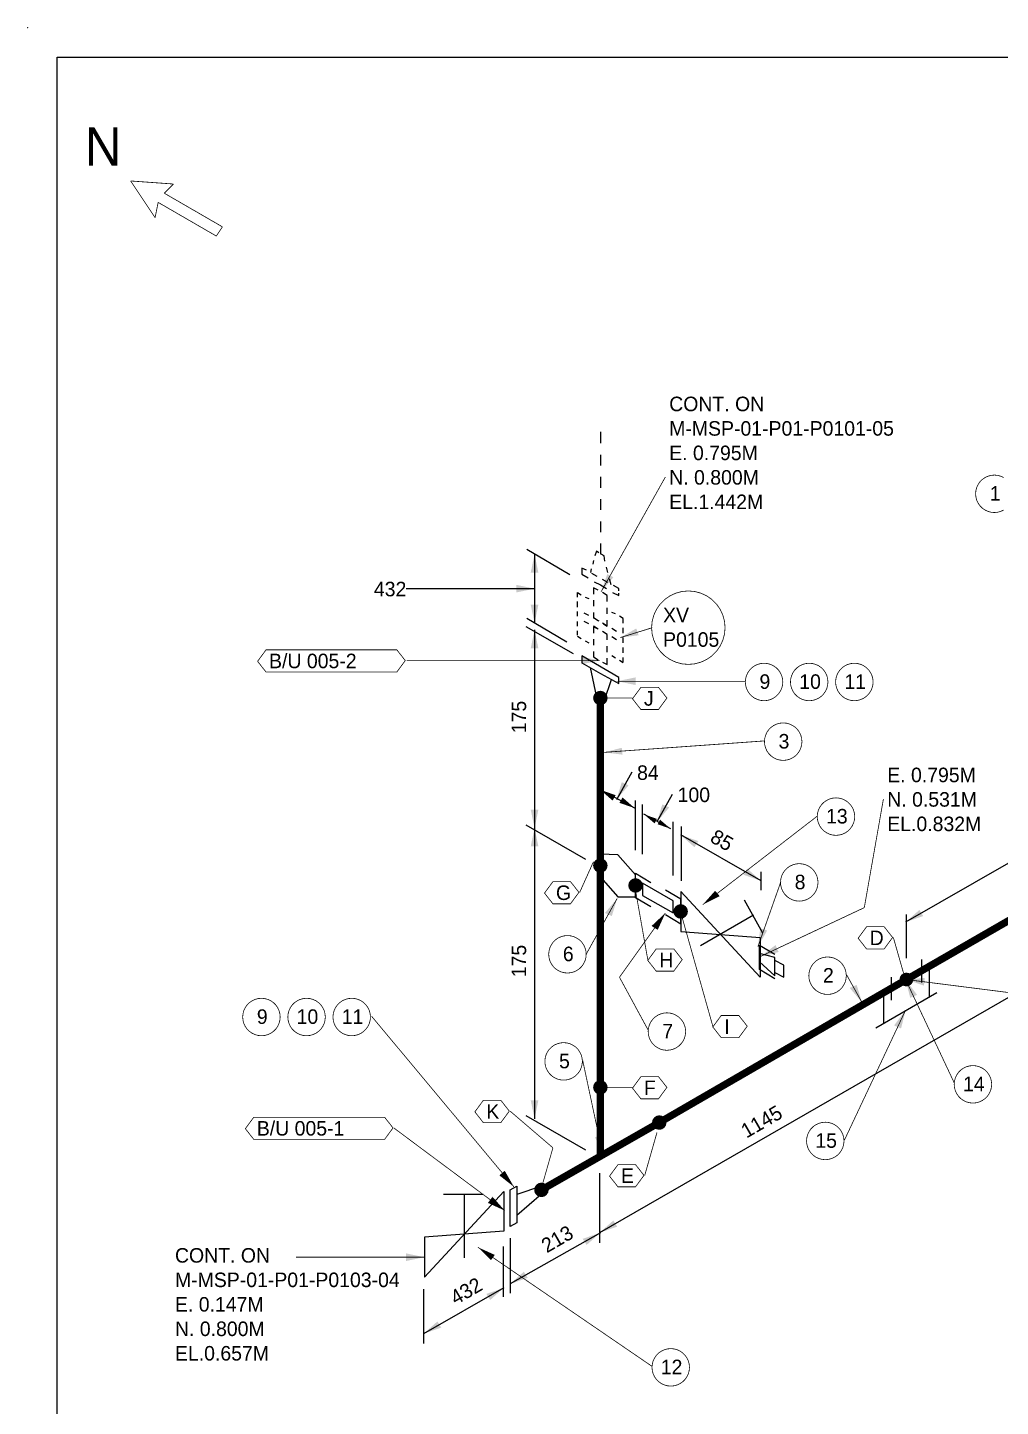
# Model space of a CAD drawing. Extents: x -4 to 431, y -3 to 272.
# Drawn here: x -3.9 to 123.3, y 91.8 to 272.1 of the extents above; entities that cross this region are included whole.
import ezdxf
from ezdxf.enums import TextEntityAlignment as Align

# ---------------------------------------------------------------- set-up
doc = ezdxf.new("R2010")
doc.units = 0
doc.header["$LTSCALE"] = 10
doc.layers.get('0').update_dxf_attribs({"lineweight": 0})
for name, color, linetype in [('DIMENSION', 40, 'Continuous'), ('INTERNAL', 3, 'Continuous'), ('PIPE', 7, 'Continuous'), ('TEXT2', 3, 'Continuous'), ('Title Block', 255, 'Continuous'), ('TITLE BLOCK-TEXT', 12, 'Continuous'), ('WELDS', 7, 'Continuous')]:
    doc.layers.add(name, color=color, linetype=linetype)
doc.styles.add('framdcn', font='', dxfattribs={"height": 2.5})
doc.styles.add('Scovan Standard', font='', dxfattribs={"height": 2.5})
doc.styles.get("Standard").update_dxf_attribs({"font": ''})
doc.styles.get('framdcn').set_extended_font_data('Franklin Gothic Medium Cond')
doc.styles.get('Scovan Standard').set_extended_font_data('Franklin Gothic Medium Cond')
doc.styles.get('Standard').set_extended_font_data('Franklin Gothic Medium Cond')

# ---------------------------------------------------------------- blocks, each defined once
blk = doc.blocks.new('block6')
at = {"layer": 'TEXT2'}
blk.add_hatch(color=256, dxfattribs=at).paths.add_polyline_path([(0, 0), (2.4, 0.2), (2.3, -0.8)])
at = {"layer": 'TEXT2', "linetype": 'ByBlock', "const_width": 0.1, "flags": 128}
blk.add_lwpolyline([(22, -2.8), (0, 0)], dxfattribs=at)
blk = doc.blocks.new('block8')
at = {"layer": 'TEXT2'}
blk.add_hatch(color=256, dxfattribs=at).paths.add_polyline_path([(0, 0), (1.5, -2), (0.6, -2.4)])
at = {"layer": 'TEXT2', "linetype": 'ByBlock', "const_width": 0.1, "flags": 128}
blk.add_lwpolyline([(6.4, -13.6), (0, 0)], dxfattribs=at)
blk = doc.blocks.new('block9')
at = {"layer": 'TEXT2'}
blk.add_hatch(color=256, dxfattribs=at).paths.add_polyline_path([(0, 0), (-0.6, -2.4), (-1.5, -2)])
at = {"layer": 'TEXT2', "linetype": 'ByBlock', "const_width": 0.1, "flags": 128}
blk.add_lwpolyline([(-8, -17), (0, 0)], dxfattribs=at)
blk = doc.blocks.new('block10')
at = {"layer": 'TEXT2'}
blk.add_hatch(color=256, dxfattribs=at).paths.add_polyline_path([(0, 0), (-1.6, 1.9), (-0.7, 2.3)])
at = {"layer": 'TEXT2', "linetype": 'ByBlock', "const_width": 0.1, "flags": 128}
blk.add_lwpolyline([(-2, 3.6), (0, 0)], dxfattribs=at)
blk = doc.blocks.new('block11')
at = {"layer": 'TEXT2'}
blk.add_hatch(color=256, dxfattribs=at).paths.add_polyline_path([(0, 0), (-1, 2.2), (0, 2.4)])
at = {"layer": 'TEXT2', "linetype": 'ByBlock', "const_width": 0.1, "flags": 128}
blk.add_lwpolyline([(-2.6, 12.2), (0, 0)], dxfattribs=at)
blk = doc.blocks.new('block12')
at = {"layer": 'TEXT2'}
blk.add_hatch(color=256, dxfattribs=at).paths.add_polyline_path([(0, 0), (-0.7, -2.3), (-1.6, -1.9)])
at = {"layer": 'TEXT2', "linetype": 'ByBlock', "const_width": 0.1, "flags": 128}
blk.add_lwpolyline([(-4, -7.2), (0, 0)], dxfattribs=at)
blk = doc.blocks.new('block13')
at = {"layer": 'TEXT2'}
blk.add_hatch(color=256, dxfattribs=at).paths.add_polyline_path([(0, 0), (-1, -2.2), (-1.8, -1.7)])
at = {"layer": 'TEXT2', "linetype": 'ByBlock', "const_width": 0.1, "flags": 128}
blk.add_lwpolyline([(-6, -8.4), (0, 0)], dxfattribs=at)
blk = doc.blocks.new('block14')
at = {"layer": 'TEXT2'}
blk.add_hatch(color=256, dxfattribs=at).paths.add_polyline_path([(0, 0), (1.6, 1.8), (2.2, 1.1)])
at = {"layer": 'TEXT2', "linetype": 'ByBlock', "const_width": 0.1, "flags": 128}
blk.add_lwpolyline([(15, 11.6), (0, 0)], dxfattribs=at)
blk = doc.blocks.new('block15')
at = {"layer": 'TEXT2'}
blk.add_hatch(color=256, dxfattribs=at).paths.add_polyline_path([(0, 0), (2, 1.5), (2.4, 0.6)])
at = {"layer": 'TEXT2', "linetype": 'ByBlock', "const_width": 0.1, "flags": 128}
blk.add_lwpolyline([(13.6, 6.4), (0, 0)], dxfattribs=at)
blk = doc.blocks.new('block16')
at = {"layer": 'TEXT2', "style": 'framdcn'}
for s, p in [('E. 0.795M', (0, 0)), ('N. 0.531M', (0, -3.2)), ('EL.0.832M', (0, -6.4))]:
    blk.add_text(s, height=1.9, dxfattribs=at).set_placement(p)
blk = doc.blocks.new('block17')
at = {"layer": 'TEXT2'}
blk.add_hatch(color=256, dxfattribs=at).paths.add_polyline_path([(0, 0), (0.3, 2.4), (1.2, 2.1)])
at = {"layer": 'TEXT2', "linetype": 'ByBlock', "const_width": 0.1, "flags": 128}
blk.add_lwpolyline([(3, 8.5), (0, 0)], dxfattribs=at)
blk = doc.blocks.new('block18')
at = {"layer": 'TEXT2'}
blk.add_hatch(color=256, dxfattribs=at).paths.add_polyline_path([(0, 0), (2.3, 0.6), (2.4, -0.3)])
at = {"layer": 'TEXT2', "linetype": 'ByBlock', "const_width": 0.1, "flags": 128}
blk.add_lwpolyline([(21, 1.5), (0, 0)], dxfattribs=at)
blk = doc.blocks.new('block19')
at = {"layer": 'TEXT2'}
blk.add_hatch(color=256, dxfattribs=at).paths.add_polyline_path([(0, 0), (2.4, 0.5), (2.4, -0.5)])
at = {"layer": 'TEXT2', "linetype": 'ByBlock', "const_width": 0.1, "flags": 128}
blk.add_lwpolyline([(16.8, 0), (0, 0)], dxfattribs=at)
blk = doc.blocks.new('block20')
at = {"layer": 'TEXT2'}
blk.add_hatch(color=256, dxfattribs=at).paths.add_polyline_path([(0, 0), (-2.4, -0.5), (-2.4, 0.5)])
at = {"layer": 'TEXT2', "linetype": 'ByBlock', "const_width": 0.1, "flags": 128}
blk.add_lwpolyline([(-25.2, 0), (0, 0)], dxfattribs=at)
blk = doc.blocks.new('block21')
at = {"layer": 'TEXT2'}
blk.add_hatch(color=256, dxfattribs=at).paths.add_polyline_path([(0, 0), (2.1, 1.2), (2.4, 0.3)])
at = {"layer": 'TEXT2', "linetype": 'ByBlock', "const_width": 0.1, "flags": 128}
blk.add_lwpolyline([(4.2, 1.3), (0, 0)], dxfattribs=at)
blk = doc.blocks.new('block22')
at = {"layer": 'TEXT2', "style": 'framdcn'}
for s, p in [('XV', (0, 0)), ('P0105', (0, -3.2))]:
    blk.add_text(s, height=1.9, dxfattribs=at).set_placement(p)
blk = doc.blocks.new('block23')
at = {"layer": 'TEXT2'}
blk.add_hatch(color=256, dxfattribs=at).paths.add_polyline_path([(0, 0), (0.8, 2.3), (1.6, 1.9)])
at = {"layer": 'TEXT2', "linetype": 'ByBlock', "const_width": 0.1, "flags": 128}
blk.add_lwpolyline([(8.4, 15), (0, 0)], dxfattribs=at)
blk = doc.blocks.new('block24')
at = {"layer": 'TEXT2', "style": 'framdcn'}
for s, p in [('E. 0.795M', (0, 0)), ('N. 0.800M', (0, -3.2)), ('EL.1.442M', (0, -6.4))]:
    blk.add_text(s, height=1.9, dxfattribs=at).set_placement(p)
blk = doc.blocks.new('block25')
at = {"layer": 'TEXT2'}
blk.add_hatch(color=256, dxfattribs=at).paths.add_polyline_path([(0, 0), (2.2, -1), (1.7, -1.7)])
at = {"layer": 'TEXT2', "linetype": 'ByBlock', "const_width": 0.1, "flags": 128}
blk.add_lwpolyline([(22.8, -15.6), (0, 0)], dxfattribs=at)
blk = doc.blocks.new('block26')
at = {"layer": 'TEXT2'}
blk.add_hatch(color=256, dxfattribs=at).paths.add_polyline_path([(0, 0), (-2.4, -0.5), (-2.4, 0.5)])
at = {"layer": 'TEXT2', "linetype": 'ByBlock', "const_width": 0.1, "flags": 128}
blk.add_lwpolyline([(-16.8, 0), (0, 0)], dxfattribs=at)
blk = doc.blocks.new('block27')
at = {"layer": 'TEXT2', "style": 'framdcn'}
for s, p in [('E. 0.147M', (0, 0)), ('N. 0.800M', (0, -3.2)), ('EL.0.657M', (0, -6.4))]:
    blk.add_text(s, height=1.9, dxfattribs=at).set_placement(p)
blk = doc.blocks.new('block42')
at = {"layer": 'PIPE', "linetype": 'ByBlock', "const_width": 0.95, "flags": 128}
for points in [[(-23.6, -13.6), (0, 0)], [(-55.9, -32.3), (-23.6, -13.6)]]:
    blk.add_lwpolyline(points, dxfattribs=at)
at = {"flags": 1}
for tag in ['Tag', 'UCI', 'Pipe Ref', 'Description', 'Key']:
    blk.add_attdef(tag, (0, 0), '', height=1, dxfattribs=at)
blk = doc.blocks.new('block43')
at = {"layer": 'PIPE', "linetype": 'ByBlock', "flags": 128}
for points in [[(0, -3), (0, 0)], [(-4, -2.3), (-4, -5.3)]]:
    blk.add_lwpolyline(points, dxfattribs=at)
at = {"flags": 1}
for tag in ['Tag', 'UCI', 'Pipe Ref', 'Description', 'Key']:
    blk.add_attdef(tag, (0, 0), '', height=1, dxfattribs=at)
blk = doc.blocks.new('block44')
at = {"layer": 'PIPE', "linetype": 'ByBlock', "flags": 128}
for points in [[(-1, 3.5), (-1, -0.5)], [(-8, -4.6), (0, 0)], [(-7, 0), (-7, -4)]]:
    blk.add_lwpolyline(points, dxfattribs=at)
at = {"flags": 1}
for tag in ['Tag', 'UCI', 'Pipe Ref', 'Description', 'Key']:
    blk.add_attdef(tag, (0, 0), '', height=1, dxfattribs=at)
blk = doc.blocks.new('block45')
at = {"layer": 'PIPE', "linetype": 'ByBlock', "const_width": 0.95, "flags": 128}
for points in [[(-7.7, 4.6), (-7.7, -4.4)], [(-7.7, -4.4), (0, 0)], [(-15.4, -8.8), (-7.7, -4.4)]]:
    blk.add_lwpolyline(points, dxfattribs=at)
at = {"flags": 1}
for tag in ['Tag', 'UCI', 'Pipe Ref', 'Description', 'Key']:
    blk.add_attdef(tag, (0, 0), '', height=1, dxfattribs=at)
blk = doc.blocks.new('block46')
at = {"layer": 'PIPE', "linetype": 'ByBlock', "const_width": 0.95, "flags": 128}
blk.add_lwpolyline([(0, 29), (0, 0)], dxfattribs=at)
at = {"flags": 1}
for tag in ['Tag', 'UCI', 'Pipe Ref', 'Description', 'Key']:
    blk.add_attdef(tag, (0, 0), '', height=1, dxfattribs=at)
blk = doc.blocks.new('block47')
at = {"layer": 'PIPE', "linetype": 'ByBlock', "flags": 128}
for points in [[(0, 1.5), (0, 0)], [(2.3, 1.4), (0, 1.5)], [(0, 0), (0, -1.5)], [(4.6, -1.2), (2.3, 1.4)], [(0, -1.5), (2.3, -4.1)], [(4.6, -1), (6.6, -2.2)], [(4.6, -4.2), (4.6, -1)], [(4.6, -4.1), (4.6, -1.2)], [(2.3, -4.1), (4.6, -4.1)], [(6.6, -5.4), (4.6, -4.2)]]:
    blk.add_lwpolyline(points, dxfattribs=at)
at = {"flags": 1}
for tag in ['Tag', 'UCI', 'Pipe Ref', 'Description', 'Key']:
    blk.add_attdef(tag, (0, 0), '', height=1, dxfattribs=at)
blk = doc.blocks.new('block48')
at = {"layer": 'PIPE', "linetype": 'ByBlock', "flags": 128}
for points in [[(0, 0.8), (0, 0)], [(4, -1.5), (0, 0.8)], [(0, 0), (0, -0.8)], [(0, -0.8), (4, -3.1)], [(4, -3.1), (4, -1.5)]]:
    blk.add_lwpolyline(points, dxfattribs=at)
at = {"flags": 1}
for tag in ['Tag', 'UCI', 'Pipe Ref', 'Description', 'Key']:
    blk.add_attdef(tag, (0, 0), '', height=1, dxfattribs=at)
blk = doc.blocks.new('block49')
at = {"layer": 'PIPE', "linetype": 'ByBlock', "flags": 128}
for points in [[(2, -1.2), (0, 0)], [(2, -0.2), (2, -2.8)], [(12.4, -11.4), (2, -0.2)], [(2, -4.4), (2, -1.2)], [(10.3, -1.3), (12.7, -5.6)], [(0, -3.2), (2, -4.4)], [(2, -2.8), (2, -5.4)], [(11.5, -3.3), (4.6, -7.3)], [(2, -5.4), (12.4, -6.2)], [(12.3, -7.2), (14.3, -8.4)], [(12.3, -10.4), (12.3, -7.2)], [(12.4, -6.2), (12.4, -11.4)], [(14.3, -11.6), (12.3, -10.4)]]:
    blk.add_lwpolyline(points, dxfattribs=at)
at = {"flags": 1}
for tag in ['Tag', 'UCI', 'Pipe Ref', 'Description', 'Key']:
    blk.add_attdef(tag, (0, 0), '', height=1, dxfattribs=at)
blk = doc.blocks.new('block50')
at = {"layer": 'PIPE', "linetype": 'ByBlock', "flags": 128}
for points in [[(0, 0.5), (0, 0)], [(2, 0), (0, 0.5)], [(0, 0), (0, -0.6)], [(2, -2.4), (2, 0)], [(0, -0.6), (2, -2.4)], [(3.2, -1), (2, -0.4)], [(3.2, -2.6), (3.2, -1)], [(2, -2), (3.2, -2.6)]]:
    blk.add_lwpolyline(points, dxfattribs=at)
at = {"flags": 1}
for tag in ['Tag', 'UCI', 'Pipe Ref', 'Description', 'Key']:
    blk.add_attdef(tag, (0, 0), '', height=1, dxfattribs=at)
blk = doc.blocks.new('block51')
at = {"layer": 'PIPE', "linetype": 'ByBlock', "const_width": 0.95, "flags": 128}
blk.add_lwpolyline([(0, 21.9), (0, 0)], dxfattribs=at)
at = {"flags": 1}
for tag in ['Tag', 'UCI', 'Pipe Ref', 'Description', 'Key']:
    blk.add_attdef(tag, (0, 0), '', height=1, dxfattribs=at)
blk = doc.blocks.new('block52')
at = {"layer": 'PIPE', "linetype": 'ByBlock', "flags": 128}
for points in [[(-2.4, 2.3), (-2.4, 1.4)], [(2.4, -0.5), (-2.4, 2.3)], [(-2.4, 1.4), (0, 0)], [(-0.5, -2.9), (-1.3, 0.8)], [(0, 0), (2.4, -1.3)], [(1.4, -0.8), (0.5, -3.5)], [(2.4, -1.3), (2.4, -0.5)], [(0.5, -3.5), (-0.5, -2.9)]]:
    blk.add_lwpolyline(points, dxfattribs=at)
at = {"flags": 1}
for tag in ['Tag', 'UCI', 'Pipe Ref', 'Description', 'Key']:
    blk.add_attdef(tag, (0, 0), '', height=1, dxfattribs=at)
blk = doc.blocks.new('block53')
at = {"layer": 'PIPE', "flags": 128}
for points in [[(-3.9, 9.4), (-3.4, 9.1)], [(-3.9, 8.8), (-3.9, 9.4)], [(-1.8, 10), (-1.8, 9.2)], [(-1.2, 9.7), (-1.8, 10)], [(0, 9), (-0.6, 9.4)], [(-3.9, 7.5), (-3.9, 8.2)], [(-2.9, 8.8), (-2.4, 8.6)], [(-1.8, 8.4), (-1.8, 7.6)], [(0, 8.2), (0, 9)], [(0, 6.6), (0, 7.4)], [(-3.9, 6.3), (-3.9, 6.9)], [(-3.9, 5), (-3.9, 5.6)], [(-2.4, 6.4), (-3, 6.7)], [(-2.4, 5.3), (-3, 5.6)], [(-1.8, 6.8), (-1.8, 6.1)], [(-1.2, 5.7), (-1.8, 6.1)], [(-1.8, 6.1), (-1.1, 5.7)], [(0, 5), (0, 5.8)], [(1.1, 6.6), (0.6, 6.8)], [(2.1, 6), (1.6, 6.3)], [(2.1, 5.4), (2.1, 6)], [(-3.9, 3.8), (-3.9, 4.4)], [(-3.9, 3.7), (-3.4, 3.4)], [(-1.2, 4.6), (-1.8, 5)], [(-1.8, 4.9), (-1.8, 4.1)], [(-1.2, 4.6), (-1.8, 4.9)], [(0, 5), (-0.6, 5.4)], [(0, 3.9), (-0.6, 4.3)], [(0, 3.9), (-0.6, 4.3)], [(-0.5, 5.3), (0, 5)], [(0, 3.2), (0, 3.9)], [(1.2, 4.3), (0.6, 4.7)], [(2.1, 4.1), (2.1, 4.8)], [(-2.9, 3.1), (-2.4, 2.8)], [(-1.8, 3.3), (-1.8, 2.5)], [(0, 1.6), (0, 2.4)], [(1.2, 3.2), (0.6, 3.6)], [(2.1, 2.8), (2.1, 3.5)], [(2.1, 1.5), (2.1, 2.2)], [(-1.8, 1.7), (-1.8, 1)], [(-1.8, 1), (-1.2, 0.6)], [(-0.6, 0.3), (0, 0)], [(0, 0), (0, 0.8)], [(1.1, 0.8), (0.6, 1.1)], [(2.1, 0.2), (1.6, 0.5)], [(2.1, 0.3), (2.1, 0.9)]]:
    blk.add_lwpolyline(points, dxfattribs=at)
at = {"flags": 1}
for tag in ['Tag', 'UCI', 'Pipe Ref', 'Description', 'Key']:
    blk.add_attdef(tag, (0, 0), '', height=1, dxfattribs=at)
blk = doc.blocks.new('block54')
at = {"layer": 'PIPE', "linetype": 'ByBlock', "flags": 128}
for points in [[(-0.9, 1.9), (0, 2.4)], [(-0.9, -2.9), (-0.9, 1.9)], [(0, 2.4), (0, 0)], [(3.2, 2.4), (0, 1.3)], [(3.2, 1.4), (3.2, 2.4)], [(0, -1.4), (3.2, 1.4)], [(0, 0), (0, -2.4)], [(0, -2.4), (-0.9, -2.9)]]:
    blk.add_lwpolyline(points, dxfattribs=at)
at = {"flags": 1}
for tag in ['Tag', 'UCI', 'Pipe Ref', 'Description', 'Key']:
    blk.add_attdef(tag, (0, 0), '', height=1, dxfattribs=at)
blk = doc.blocks.new('block55')
at = {"layer": 'PIPE', "linetype": 'ByBlock', "flags": 128}
for points in [[(-10.4, -8.6), (0, 2.6)], [(-2.7, 2.2), (-7.9, 2.2)], [(-5.2, 2.2), (-5.2, -6.1)], [(0, 2.6), (0, 0)], [(0, 0), (0, -2.6)], [(0, -2.6), (-10.4, -3.4)], [(-10.4, -3.4), (-10.4, -8.6)]]:
    blk.add_lwpolyline(points, dxfattribs=at)
at = {"flags": 1}
for tag in ['Tag', 'UCI', 'Pipe Ref', 'Description', 'Key']:
    blk.add_attdef(tag, (0, 0), '', height=1, dxfattribs=at)
blk = doc.blocks.new('block66')
at = {"layer": 'WELDS'}
h = blk.add_hatch(color=256, dxfattribs=at)
edge = h.paths.add_edge_path(flags=0)
edge.add_arc((0, 0), 0.9, 0, 360)
at = {"flags": 1}
for tag in ['Tag', 'UCI', 'Pipe Ref', 'Description', 'Key']:
    blk.add_attdef(tag, (0, 0), '', height=1, dxfattribs=at)
blk = doc.blocks.new('block67')
at = {"layer": 'WELDS'}
h = blk.add_hatch(color=256, dxfattribs=at)
edge = h.paths.add_edge_path(flags=0)
edge.add_arc((0, 0), 0.95, 0, 360)
at = {"flags": 1}
for tag in ['Tag', 'UCI', 'Pipe Ref', 'Description', 'Key']:
    blk.add_attdef(tag, (0, 0), '', height=1, dxfattribs=at)
blk = doc.blocks.new('block68')
at = {"layer": 'WELDS'}
h = blk.add_hatch(color=256, dxfattribs=at)
edge = h.paths.add_edge_path(flags=0)
edge.add_arc((0, 0), 0.95, 0, 360)
at = {"flags": 1}
for tag in ['Tag', 'UCI', 'Pipe Ref', 'Description', 'Key']:
    blk.add_attdef(tag, (0, 0), '', height=1, dxfattribs=at)
blk = doc.blocks.new('block69')
at = {"layer": 'WELDS'}
h = blk.add_hatch(color=256, dxfattribs=at)
edge = h.paths.add_edge_path(flags=0)
edge.add_arc((0, 0), 0.95, 0, 360)
at = {"flags": 1}
for tag in ['Tag', 'UCI', 'Pipe Ref', 'Description', 'Key']:
    blk.add_attdef(tag, (0, 0), '', height=1, dxfattribs=at)
blk = doc.blocks.new('block70')
at = {"layer": 'WELDS'}
h = blk.add_hatch(color=256, dxfattribs=at)
edge = h.paths.add_edge_path(flags=0)
edge.add_arc((0, 0), 0.95, 0, 360)
at = {"flags": 1}
for tag in ['Tag', 'UCI', 'Pipe Ref', 'Description', 'Key']:
    blk.add_attdef(tag, (0, 0), '', height=1, dxfattribs=at)
blk = doc.blocks.new('block71')
at = {"layer": 'WELDS'}
h = blk.add_hatch(color=256, dxfattribs=at)
edge = h.paths.add_edge_path(flags=0)
edge.add_arc((0, 0), 0.95, 0, 360)
at = {"flags": 1}
for tag in ['Tag', 'UCI', 'Pipe Ref', 'Description', 'Key']:
    blk.add_attdef(tag, (0, 0), '', height=1, dxfattribs=at)
blk = doc.blocks.new('block72')
at = {"layer": 'WELDS'}
h = blk.add_hatch(color=256, dxfattribs=at)
edge = h.paths.add_edge_path(flags=0)
edge.add_arc((0, 0), 0.95, 0, 360)
at = {"flags": 1}
for tag in ['Tag', 'UCI', 'Pipe Ref', 'Description', 'Key']:
    blk.add_attdef(tag, (0, 0), '', height=1, dxfattribs=at)
blk = doc.blocks.new('block73')
at = {"layer": 'WELDS'}
h = blk.add_hatch(color=256, dxfattribs=at)
edge = h.paths.add_edge_path(flags=0)
edge.add_arc((0, 0), 0.95, 0, 360)
at = {"flags": 1}
for tag in ['Tag', 'UCI', 'Pipe Ref', 'Description', 'Key']:
    blk.add_attdef(tag, (0, 0), '', height=1, dxfattribs=at)
blk = doc.blocks.new('PADX-TBD')
blk.add_point((-7.73, 544.1))
at = {"layer": 'Title Block', "color": 255}
for p, q in [((0, 536.37), (843.77, 536.37)), ((0, 0), (0, 536.37))]:
    blk.add_line(p, q, dxfattribs=at)
at = {"layer": 'TITLE BLOCK-TEXT', "color": 12, "style": 'Scovan Standard', "flags": 8}
for tag, p in [('REF_5', (25, 38.42)), ('REV_5', (352.84, 38.42)), ('PROJECT5', (504.32, 38.42)), ('DATE5', (525.83, 38.42)), ('BY5', (542.96, 38.42)), ('CHK5', (555.71, 38.42)), ('PE5', (568.45, 38.42)), ('PROJECT4', (504.32, 31.19)), ('CHK4', (555.71, 31.19)), ('REF_4', (25, 31.19)), ('REV_4', (352.84, 31.19)), ('DATE4', (525.83, 31.19)), ('BY4', (542.96, 31.19)), ('PE4', (568.45, 31.19)), ('REF_3', (25, 23.97)), ('REV_3', (352.84, 23.97)), ('PROJECT3', (504.32, 23.97)), ('DATE3', (525.83, 23.97)), ('BY3', (542.96, 23.97)), ('CHK3', (555.71, 23.97)), ('PE3', (568.45, 23.97)), ('REF_2', (25, 16.74)), ('REV_2', (352.84, 16.74)), ('PROJECT2', (504.32, 16.74)), ('DATE2', (525.83, 16.74)), ('BY2', (542.96, 16.74)), ('CHK2', (555.71, 16.74)), ('PE2', (568.45, 16.74)), ('REF_1', (25, 9.51)), ('REV_1', (352.84, 9.51)), ('PROJECT1', (504.32, 9.51)), ('DATE1', (525.83, 9.51)), ('BY1', (542.96, 9.51)), ('CHK1', (555.71, 9.51)), ('PE1', (568.45, 9.51))]:
    blk.add_attdef(tag, text='', height=2.5, dxfattribs=at).set_placement(p, align=Align.MIDDLE_CENTER)
for tag, height, p in [('REF_5_DESC', 2.5, (52.27, 38.42)), ('REV_5_DESC', 2.5, (363.04, 38.42)), ('REF_4_DESC', 2.5, (52.27, 31.19)), ('REV_4_DESC', 2.5, (363.04, 31.19)), ('REF_3_DESC', 2.5, (52.27, 23.97)), ('REV_3_DESC', 2.5, (363.04, 23.97)), ('REF_2_DESC', 2.5, (52.27, 16.74)), ('REV_2_DESC', 2.5, (363.04, 16.74)), ('REF_1_DESC', 2.5, (52.27, 9.51)), ('REV_1_DESC', 2.5, (363.04, 9.51)), ('PATH', 2, (13, -2.9)), ('USER_PLOTTED', 2, (309, -2.9)), ('PLOT_DATE', 2, (348, -2.9))]:
    blk.add_attdef(tag, text='', height=height, dxfattribs=at).set_placement(p, align=Align.MIDDLE_LEFT)
at = {"layer": 'TITLE BLOCK-TEXT', "color": 12, "style": 'Scovan Standard'}
for tag, p in [('TITLE1', (747.45, 37.28)), ('LSD', (747.45, 31.28)), ('TITLE2', (747.45, 25.28)), ('TITLE3', (747.45, 19.28)), ('CLIENTDRAWINGNO', (686.57, 5.99)), ('RN', (838.5, 5.99))]:
    blk.add_attdef(tag, text='', height=4, dxfattribs=at).set_placement(p, align=Align.MIDDLE_CENTER)
at = {"layer": 'TITLE BLOCK-TEXT', "color": 210, "style": 'Scovan Standard', "flags": 8}
blk.add_attdef('DWGNO', text='', height=4, dxfattribs=at).set_placement((777.51, 5.99), align=Align.MIDDLE_CENTER)

msp = doc.modelspace()

# ---------------------------------------------------------------- hatches: boundary and pattern name
at = {"layer": 'DIMENSION'}
for points in [[(62.4, 203.2), (62.9, 200.8), (61.9, 200.8)], [(62.4, 198.7), (60, 198.2), (60, 199.2)], [(62.4, 194.2), (61.9, 196.6), (62.9, 196.6)], [(62.4, 193.3), (62.9, 190.9), (61.9, 190.9)], [(73.1, 171.1), (73.8, 173.4), (74.7, 173)], [(71, 172.4), (73, 171.7), (72.6, 171)], [(75.5, 170), (73.5, 170.7), (73.9, 171.4)], [(62.4, 167.4), (61.9, 169.8), (62.9, 169.8)], [(78.4, 168.2), (79.1, 170.5), (80, 170.1)], [(76.7, 169.2), (78.4, 168.6), (78.1, 168)], [(80.2, 167.3), (78.5, 167.9), (78.8, 168.5)], [(62.4, 167.4), (62.9, 165), (61.9, 165)], [(81.5, 166.5), (83.8, 165.7), (83.3, 164.9)], [(92, 160.5), (89.7, 161.3), (90.2, 162.1)], [(110.9, 155.1), (112.7, 156.7), (113.2, 155.9)], [(62.4, 129.4), (61.9, 131.8), (62.9, 131.8)], [(70.9, 114.5), (72.7, 116.1), (73.2, 115.3)], [(71, 114.5), (69.2, 112.9), (68.7, 113.7)], [(59.2, 107.8), (61, 109.4), (61.5, 108.6)], [(58.4, 107.3), (56.6, 105.7), (56.1, 106.5)], [(47.9, 101.3), (49.7, 102.9), (50.2, 102.1)]]:
    msp.add_hatch(color=256, dxfattribs=at).paths.add_polyline_path(points)
at = {"layer": 'INTERNAL'}
msp.add_hatch(color=256, dxfattribs=at).paths.add_polyline_path([(58.5, 117.4), (56.3, 118.4), (56.9, 119.2)])
at = {"layer": 'TEXT2'}
msp.add_hatch(color=256, dxfattribs=at).paths.add_polyline_path([(59.7, 120.5), (57.8, 122), (58.5, 122.6)])

# ---------------------------------------------------------------- linework, layer by layer
at = {"layer": 'DIMENSION', "linetype": 'ByBlock', "flags": 128}
for points in [[(67, 200.5), (61.4, 203.8)], [(62.4, 203.2), (62.4, 194.2)], [(45.6, 198.7), (62.4, 198.7)], [(66.6, 191.7), (61.4, 194.8)], [(67.5, 190.2), (61.3, 193.7)], [(62.4, 193.3), (62.4, 167.4)], [(71, 171.3), (71, 173.7)], [(75.1, 174.7), (73.1, 171.1)], [(142.3, 173.1), (110.9, 155.1)], [(75.5, 170), (71, 172.4)], [(80.4, 171.8), (78.4, 168.2)], [(75.6, 164.5), (75.6, 171)], [(76.5, 164), (76.5, 170.5)], [(69.1, 163.3), (61.3, 167.8)], [(80.2, 167.3), (76.7, 169.2)], [(80.5, 161.2), (80.5, 168.2)], [(62.4, 167.4), (62.4, 129.4)], [(92, 160.5), (81.5, 166.5)], [(81.6, 160.5), (81.6, 167.6)], [(92, 159.3), (92, 161.7)], [(142.3, 155.6), (70.9, 114.5)], [(111, 150.4), (111, 156.1)], [(69.1, 125.3), (61.3, 129.8)], [(70.9, 122.3), (70.9, 113.2)], [(71, 114.5), (59.2, 107.8)], [(59.2, 113.8), (59.2, 106.6)], [(58.3, 112.7), (58.3, 106.1)], [(58.4, 107.3), (47.9, 101.3)], [(47.9, 107.1), (47.9, 100)]]:
    msp.add_lwpolyline(points, dxfattribs=at)
at = {"layer": 'INTERNAL', "linetype": 'ByBlock', "const_width": 0.1, "flags": 128}
for points in [[(27.3, 187.8), (26.2, 189.2), (27.3, 190.7), (44.4, 190.7), (45.5, 189.3), (44.4, 187.8)], [(25.7, 126.7), (24.6, 128.1), (25.7, 129.6), (42.8, 129.6), (43.9, 128.2), (42.8, 126.7)]]:
    msp.add_lwpolyline(points, close=True, dxfattribs=at)
msp.add_lwpolyline([(58.5, 117.4), (44, 128.2)], dxfattribs=at)
at = {"layer": 'PIPE', "linetype": 'ByBlock', "flags": 128}
for points in [[(71, 219.2), (71, 217.7)], [(71, 216.2), (71, 214.8)], [(71, 213.3), (71, 211.9)], [(71, 210.4), (71, 209)], [(71, 207.5), (71, 206.1)], [(71, 204.6), (71, 203.2)], [(70.1, 202.4), (70, 201.9)], [(70.5, 203.6), (70.3, 203)], [(70.8, 203.4), (70.5, 203.6)], [(71.5, 203), (71.1, 203.2)], [(71.6, 202.3), (71.5, 203)], [(68.6, 201.4), (68.6, 200.6)], [(69.2, 201.1), (68.6, 201.4)], [(68.6, 200.6), (69.4, 200.1)], [(69.8, 201.3), (69.7, 200.8)], [(70.6, 200.3), (69.9, 200.7)], [(72, 200.8), (71.8, 201.5)], [(70.2, 199.6), (71, 199.2)], [(71, 199.2), (71.8, 198.7)], [(72, 199.5), (71.3, 199.9)], [(72.4, 199.2), (72.2, 200)], [(73.4, 198.7), (72.7, 199.1)], [(73.4, 198.4), (73.4, 198.7)], [(72.6, 198.2), (73.4, 197.8)], [(73.4, 197.8), (73.4, 198.1)]]:
    msp.add_lwpolyline(points, dxfattribs=at)
at = {"layer": 'TEXT2', "linetype": 'ByBlock', "const_width": 0.1, "flags": 128}
for points in [[(12.8, 247.2), (9.6, 252)], [(9.6, 252), (15.2, 251.6)], [(15.2, 251.6), (14, 250.4)], [(13.2, 249.2), (12.8, 247.2)], [(20.8, 244.8), (13.2, 249.2)], [(14, 250.4), (21.6, 246)], [(21.6, 246), (20.8, 244.8)], [(123.72, 208.98), (123.34, 208.8), (122.93, 208.69), (122.5, 208.65), (122.07, 208.69), (121.66, 208.8), (121.28, 208.98), (120.93, 209.22), (120.62, 209.53), (120.38, 209.88), (120.2, 210.26), (120.09, 210.67), (120.05, 211.1), (120.09, 211.53), (120.2, 211.94), (120.38, 212.32), (120.62, 212.67), (120.93, 212.98), (121.28, 213.22), (121.66, 213.4), (122.07, 213.51), (122.5, 213.55), (122.93, 213.51), (123.34, 213.4), (123.72, 213.22)], [(75.2, 184.4), (71, 184.4)], [(108, 171.2), (105.5, 157)], [(68.3, 159), (70.1, 163)], [(77.2, 150.2), (75.5, 159.8)], [(85.7, 141.5), (81.5, 156.4)], [(109.3, 153.1), (110.9, 147.5)], [(77.3, 140.9), (73.5, 147.9)], [(41.1, 142.8), (59.7, 120.5)], [(75.2, 133.5), (71, 133.5)], [(59.2, 130.4), (64.8, 125.6)], [(76.8, 122), (78.4, 127.6)], [(64.8, 125.6), (63.2, 120)]]:
    msp.add_lwpolyline(points, dxfattribs=at)
for points in [[(87.23, 192.77), (87.01, 191.96), (86.66, 191.2), (86.18, 190.51), (85.59, 189.92), (84.9, 189.44), (84.14, 189.09), (83.33, 188.87), (82.5, 188.8), (81.67, 188.87), (80.86, 189.09), (80.1, 189.44), (79.41, 189.92), (78.82, 190.51), (78.34, 191.2), (77.99, 191.96), (77.77, 192.77), (77.7, 193.6), (77.77, 194.43), (77.99, 195.24), (78.34, 196), (78.82, 196.69), (79.41, 197.28), (80.1, 197.76), (80.86, 198.11), (81.67, 198.33), (82.5, 198.4), (83.33, 198.33), (84.14, 198.11), (84.9, 197.76), (85.59, 197.28), (86.18, 196.69), (86.66, 196), (87.01, 195.24), (87.23, 194.43), (87.3, 193.6)], [(94.81, 186.07), (94.7, 185.66), (94.52, 185.28), (94.28, 184.93), (93.97, 184.62), (93.62, 184.38), (93.24, 184.2), (92.83, 184.09), (92.4, 184.05), (91.97, 184.09), (91.56, 184.2), (91.17, 184.38), (90.83, 184.62), (90.52, 184.93), (90.28, 185.28), (90.1, 185.66), (89.99, 186.07), (89.95, 186.5), (89.99, 186.93), (90.1, 187.34), (90.28, 187.72), (90.52, 188.07), (90.83, 188.38), (91.17, 188.62), (91.56, 188.8), (91.97, 188.91), (92.4, 188.95), (92.83, 188.91), (93.24, 188.8), (93.62, 188.62), (93.97, 188.38), (94.28, 188.07), (94.52, 187.72), (94.7, 187.34), (94.81, 186.93), (94.85, 186.5)], [(100.71, 186.07), (100.6, 185.66), (100.42, 185.28), (100.18, 184.93), (99.87, 184.62), (99.53, 184.38), (99.14, 184.2), (98.73, 184.09), (98.3, 184.05), (97.87, 184.09), (97.46, 184.2), (97.08, 184.38), (96.73, 184.62), (96.42, 184.93), (96.18, 185.28), (96, 185.66), (95.89, 186.07), (95.85, 186.5), (95.89, 186.93), (96, 187.34), (96.18, 187.72), (96.42, 188.07), (96.73, 188.38), (97.08, 188.62), (97.46, 188.8), (97.87, 188.91), (98.3, 188.95), (98.73, 188.91), (99.14, 188.8), (99.53, 188.62), (99.87, 188.38), (100.18, 188.07), (100.42, 187.72), (100.6, 187.34), (100.71, 186.93), (100.75, 186.5)], [(106.61, 186.07), (106.5, 185.66), (106.32, 185.28), (106.08, 184.93), (105.77, 184.62), (105.42, 184.38), (105.04, 184.2), (104.63, 184.09), (104.2, 184.05), (103.77, 184.09), (103.36, 184.2), (102.97, 184.38), (102.63, 184.62), (102.32, 184.93), (102.08, 185.28), (101.9, 185.66), (101.79, 186.07), (101.75, 186.5), (101.79, 186.93), (101.9, 187.34), (102.08, 187.72), (102.32, 188.07), (102.63, 188.38), (102.97, 188.62), (103.36, 188.8), (103.77, 188.91), (104.2, 188.95), (104.63, 188.91), (105.04, 188.8), (105.42, 188.62), (105.77, 188.38), (106.08, 188.07), (106.32, 187.72), (106.5, 187.34), (106.61, 186.93), (106.65, 186.5)], [(97.31, 178.27), (97.2, 177.86), (97.02, 177.47), (96.78, 177.13), (96.47, 176.82), (96.12, 176.58), (95.74, 176.4), (95.33, 176.29), (94.9, 176.25), (94.47, 176.29), (94.06, 176.4), (93.67, 176.58), (93.33, 176.82), (93.02, 177.13), (92.78, 177.47), (92.6, 177.86), (92.49, 178.27), (92.45, 178.7), (92.49, 179.13), (92.6, 179.54), (92.78, 179.93), (93.02, 180.27), (93.33, 180.58), (93.67, 180.82), (94.06, 181), (94.47, 181.11), (94.9, 181.15), (95.33, 181.11), (95.74, 181), (96.12, 180.82), (96.47, 180.58), (96.78, 180.27), (97.02, 179.93), (97.2, 179.54), (97.31, 179.13), (97.35, 178.7)], [(104.21, 168.47), (104.1, 168.06), (103.92, 167.68), (103.68, 167.33), (103.37, 167.02), (103.03, 166.78), (102.64, 166.6), (102.23, 166.49), (101.8, 166.45), (101.37, 166.49), (100.96, 166.6), (100.58, 166.78), (100.23, 167.02), (99.92, 167.33), (99.68, 167.68), (99.5, 168.06), (99.39, 168.47), (99.35, 168.9), (99.39, 169.33), (99.5, 169.74), (99.68, 170.12), (99.92, 170.47), (100.23, 170.78), (100.58, 171.02), (100.96, 171.2), (101.37, 171.31), (101.8, 171.35), (102.23, 171.31), (102.64, 171.2), (103.03, 171.02), (103.37, 170.78), (103.68, 170.47), (103.92, 170.12), (104.1, 169.74), (104.21, 169.33), (104.25, 168.9)], [(99.41, 159.87), (99.3, 159.46), (99.12, 159.07), (98.88, 158.73), (98.57, 158.42), (98.23, 158.18), (97.84, 158), (97.43, 157.89), (97, 157.85), (96.57, 157.89), (96.16, 158), (95.78, 158.18), (95.43, 158.42), (95.12, 158.73), (94.88, 159.07), (94.7, 159.46), (94.59, 159.87), (94.55, 160.3), (94.59, 160.73), (94.7, 161.14), (94.88, 161.53), (95.12, 161.87), (95.43, 162.18), (95.78, 162.42), (96.16, 162.6), (96.57, 162.71), (97, 162.75), (97.43, 162.71), (97.84, 162.6), (98.23, 162.42), (98.57, 162.18), (98.88, 161.87), (99.12, 161.53), (99.3, 161.14), (99.41, 160.73), (99.45, 160.3)], [(69.11, 150.47), (69, 150.06), (68.82, 149.68), (68.58, 149.33), (68.27, 149.02), (67.92, 148.78), (67.54, 148.6), (67.13, 148.49), (66.7, 148.45), (66.27, 148.49), (65.86, 148.6), (65.47, 148.78), (65.13, 149.02), (64.82, 149.33), (64.58, 149.68), (64.4, 150.06), (64.29, 150.47), (64.25, 150.9), (64.29, 151.33), (64.4, 151.74), (64.58, 152.12), (64.82, 152.47), (65.13, 152.78), (65.47, 153.02), (65.86, 153.2), (66.27, 153.31), (66.7, 153.35), (67.13, 153.31), (67.54, 153.2), (67.92, 153.02), (68.27, 152.78), (68.58, 152.47), (68.82, 152.12), (69, 151.74), (69.11, 151.33), (69.15, 150.9)], [(103.11, 147.67), (103, 147.26), (102.82, 146.88), (102.58, 146.53), (102.27, 146.22), (101.92, 145.98), (101.54, 145.8), (101.13, 145.69), (100.7, 145.65), (100.27, 145.69), (99.86, 145.8), (99.48, 145.98), (99.13, 146.22), (98.82, 146.53), (98.58, 146.88), (98.4, 147.26), (98.29, 147.67), (98.25, 148.1), (98.29, 148.53), (98.4, 148.94), (98.58, 149.32), (98.82, 149.67), (99.13, 149.98), (99.48, 150.22), (99.86, 150.4), (100.27, 150.51), (100.7, 150.55), (101.13, 150.51), (101.54, 150.4), (101.92, 150.22), (102.27, 149.98), (102.58, 149.67), (102.82, 149.32), (103, 148.94), (103.11, 148.53), (103.15, 148.1)], [(29.11, 142.27), (29, 141.86), (28.82, 141.47), (28.58, 141.13), (28.27, 140.82), (27.93, 140.58), (27.54, 140.4), (27.13, 140.29), (26.7, 140.25), (26.27, 140.29), (25.86, 140.4), (25.48, 140.58), (25.13, 140.82), (24.82, 141.13), (24.58, 141.47), (24.4, 141.86), (24.29, 142.27), (24.25, 142.7), (24.29, 143.13), (24.4, 143.54), (24.58, 143.93), (24.82, 144.27), (25.13, 144.58), (25.48, 144.82), (25.86, 145), (26.27, 145.11), (26.7, 145.15), (27.13, 145.11), (27.54, 145), (27.93, 144.82), (28.27, 144.58), (28.58, 144.27), (28.82, 143.93), (29, 143.54), (29.11, 143.13), (29.15, 142.7)], [(35.01, 142.27), (34.9, 141.86), (34.72, 141.47), (34.48, 141.13), (34.17, 140.82), (33.83, 140.58), (33.44, 140.4), (33.03, 140.29), (32.6, 140.25), (32.17, 140.29), (31.76, 140.4), (31.38, 140.58), (31.03, 140.82), (30.72, 141.13), (30.48, 141.47), (30.3, 141.86), (30.19, 142.27), (30.15, 142.7), (30.19, 143.13), (30.3, 143.54), (30.48, 143.93), (30.72, 144.27), (31.03, 144.58), (31.38, 144.82), (31.76, 145), (32.17, 145.11), (32.6, 145.15), (33.03, 145.11), (33.44, 145), (33.83, 144.82), (34.17, 144.58), (34.48, 144.27), (34.72, 143.93), (34.9, 143.54), (35.01, 143.13), (35.05, 142.7)], [(40.91, 142.27), (40.8, 141.86), (40.62, 141.47), (40.38, 141.13), (40.07, 140.82), (39.73, 140.58), (39.34, 140.4), (38.93, 140.29), (38.5, 140.25), (38.07, 140.29), (37.66, 140.4), (37.27, 140.58), (36.93, 140.82), (36.62, 141.13), (36.38, 141.47), (36.2, 141.86), (36.09, 142.27), (36.05, 142.7), (36.09, 143.13), (36.2, 143.54), (36.38, 143.93), (36.62, 144.27), (36.93, 144.58), (37.27, 144.82), (37.66, 145), (38.07, 145.11), (38.5, 145.15), (38.93, 145.11), (39.34, 145), (39.73, 144.82), (40.07, 144.58), (40.38, 144.27), (40.62, 143.93), (40.8, 143.54), (40.91, 143.13), (40.95, 142.7)], [(82.11, 140.37), (82, 139.96), (81.82, 139.57), (81.58, 139.23), (81.27, 138.92), (80.92, 138.68), (80.54, 138.5), (80.13, 138.39), (79.7, 138.35), (79.27, 138.39), (78.86, 138.5), (78.48, 138.68), (78.13, 138.92), (77.82, 139.23), (77.58, 139.57), (77.4, 139.96), (77.29, 140.37), (77.25, 140.8), (77.29, 141.23), (77.4, 141.64), (77.58, 142.03), (77.82, 142.37), (78.13, 142.68), (78.48, 142.92), (78.86, 143.1), (79.27, 143.21), (79.7, 143.25), (80.13, 143.21), (80.54, 143.1), (80.92, 142.92), (81.27, 142.68), (81.58, 142.37), (81.82, 142.03), (82, 141.64), (82.11, 141.23), (82.15, 140.8)], [(68.61, 136.47), (68.5, 136.06), (68.32, 135.68), (68.08, 135.33), (67.77, 135.02), (67.42, 134.78), (67.04, 134.6), (66.63, 134.49), (66.2, 134.45), (65.77, 134.49), (65.36, 134.6), (64.97, 134.78), (64.63, 135.02), (64.32, 135.33), (64.08, 135.68), (63.9, 136.06), (63.79, 136.47), (63.75, 136.9), (63.79, 137.33), (63.9, 137.74), (64.08, 138.12), (64.32, 138.47), (64.63, 138.78), (64.97, 139.02), (65.36, 139.2), (65.77, 139.31), (66.2, 139.35), (66.63, 139.31), (67.04, 139.2), (67.42, 139.02), (67.77, 138.78), (68.08, 138.47), (68.32, 138.12), (68.5, 137.74), (68.61, 137.33), (68.65, 136.9)], [(122.11, 133.47), (122, 133.06), (121.82, 132.68), (121.58, 132.33), (121.27, 132.02), (120.92, 131.78), (120.54, 131.6), (120.13, 131.49), (119.7, 131.45), (119.27, 131.49), (118.86, 131.6), (118.47, 131.78), (118.13, 132.02), (117.82, 132.33), (117.58, 132.68), (117.4, 133.06), (117.29, 133.47), (117.25, 133.9), (117.29, 134.33), (117.4, 134.74), (117.58, 135.12), (117.82, 135.47), (118.13, 135.78), (118.47, 136.02), (118.86, 136.2), (119.27, 136.31), (119.7, 136.35), (120.13, 136.31), (120.54, 136.2), (120.92, 136.02), (121.27, 135.78), (121.58, 135.47), (121.82, 135.12), (122, 134.74), (122.11, 134.33), (122.15, 133.9)], [(102.81, 126.07), (102.7, 125.66), (102.52, 125.28), (102.28, 124.93), (101.97, 124.62), (101.62, 124.38), (101.24, 124.2), (100.83, 124.09), (100.4, 124.05), (99.97, 124.09), (99.56, 124.2), (99.17, 124.38), (98.83, 124.62), (98.52, 124.93), (98.28, 125.28), (98.1, 125.66), (97.99, 126.07), (97.95, 126.5), (97.99, 126.93), (98.1, 127.34), (98.28, 127.72), (98.52, 128.07), (98.83, 128.38), (99.17, 128.62), (99.56, 128.8), (99.97, 128.91), (100.4, 128.95), (100.83, 128.91), (101.24, 128.8), (101.62, 128.62), (101.97, 128.38), (102.28, 128.07), (102.52, 127.72), (102.7, 127.34), (102.81, 126.93), (102.85, 126.5)], [(82.61, 96.47), (82.5, 96.06), (82.32, 95.67), (82.08, 95.33), (81.77, 95.02), (81.42, 94.78), (81.04, 94.6), (80.63, 94.49), (80.2, 94.45), (79.77, 94.49), (79.36, 94.6), (78.98, 94.78), (78.63, 95.02), (78.32, 95.33), (78.08, 95.67), (77.9, 96.06), (77.79, 96.47), (77.75, 96.9), (77.79, 97.33), (77.9, 97.74), (78.08, 98.12), (78.32, 98.47), (78.63, 98.78), (78.98, 99.02), (79.36, 99.2), (79.77, 99.31), (80.2, 99.35), (80.63, 99.31), (81.04, 99.2), (81.42, 99.02), (81.77, 98.78), (82.08, 98.47), (82.32, 98.12), (82.5, 97.74), (82.61, 97.33), (82.65, 96.9)]]:
    msp.add_lwpolyline(points, close=True, dxfattribs=at)
at = {"layer": 'TEXT2', "color": 20, "linetype": 'ByBlock', "const_width": 0.1, "flags": 128}
for points in [[(76.3, 182.9), (75.2, 184.3), (76.3, 185.8), (78.6, 185.8), (79.7, 184.4), (78.6, 182.9)], [(64.8, 157.5), (63.7, 158.9), (64.8, 160.4), (67.1, 160.4), (68.2, 159), (67.1, 157.5)], [(105.8, 151.6), (104.7, 153), (105.8, 154.5), (108.1, 154.5), (109.2, 153.1), (108.1, 151.6)], [(78.3, 148.7), (77.2, 150.1), (78.3, 151.6), (80.6, 151.6), (81.7, 150.2), (80.6, 148.7)], [(86.8, 140), (85.7, 141.4), (86.8, 142.9), (89.1, 142.9), (90.2, 141.5), (89.1, 140)], [(76.3, 132), (75.2, 133.4), (76.3, 134.9), (78.6, 134.9), (79.7, 133.5), (78.6, 132)], [(55.7, 128.9), (54.6, 130.3), (55.7, 131.8), (58, 131.8), (59.1, 130.4), (58, 128.9)], [(73.3, 120.5), (72.2, 121.9), (73.3, 123.4), (75.6, 123.4), (76.7, 122), (75.6, 120.5)]]:
    msp.add_lwpolyline(points, close=True, dxfattribs=at)

# ---------------------------------------------------------------- block references
at = {"xscale": 0.5, "yscale": 0.5, "zscale": 0.5}
msp.add_blockref('PADX-TBD', (0, 0), dxfattribs=at)
at = {"layer": 'PIPE'}
for name, p in [('block53', (71.9, 188.8)), ('block52', (71, 187.6)), ('block51', (71, 162.5)), ('block46', (71, 133.5)), ('block47', (71, 162.5)), ('block42', (134.6, 161.2)), ('block48', (76.5, 159.4)), ('block49', (79.5, 159.3)), ('block50', (91.8, 150.5)), ('block43', (113, 150.2)), ('block44', (115, 145.9)), ('block45', (78.7, 128.9)), ('block55', (58.4, 117.3)), ('block54', (60.1, 118.2))]:
    msp.add_blockref(name, p, dxfattribs=at)
at = {"layer": 'TEXT2'}
for name, p in [('block24', (80, 215.5)), ('block23', (71.1, 198.3)), ('block22', (79.2, 194.3)), ('block21', (73.6, 192.3)), ('block20', (70.9, 189.3)), ('block19', (73.2, 186.6)), ('block18', (71.5, 177.3)), ('block16', (108.5, 173.4)), ('block14', (84.4, 157.4)), ('block17', (91.6, 151.9)), ('block12', (73.2, 158.2)), ('block15', (91.9, 150.6)), ('block13', (79.5, 156.3)), ('block10', (105.2, 144.6)), ('block8', (110.9, 147.6)), ('block6', (111, 147.6)), ('block9', (110.9, 143.6)), ('block11', (71.3, 124.8)), ('block26', (48, 111.3)), ('block25', (55, 112.6)), ('block27', (15.4, 104.19))]:
    msp.add_blockref(name, p, dxfattribs=at)
at = {"layer": 'WELDS'}
for name, p in [('block72', (71, 184.4)), ('block69', (71, 162.5)), ('block70', (75.6, 159.9)), ('block71', (81.5, 156.5)), ('block66', (111, 147.6)), ('block68', (71, 133.5)), ('block67', (78.7, 128.9)), ('block73', (63.3, 120.1))]:
    msp.add_blockref(name, p, dxfattribs=at)

# ---------------------------------------------------------------- texts
at = {"layer": 'DIMENSION', "style": 'framdcn'}
for s, p in [('432', (41.4, 197.7)), ('84', (75.8, 173.7)), ('100', (81.1, 170.8))]:
    msp.add_text(s, height=1.9, dxfattribs=at).set_placement(p)
for s, rotation, p in [('175', 90, (61.3, 179.8)), ('85', -30, (85.2, 165.7)), ('175', 90, (61.3, 147.9)), ('1145', 30, (90.1, 126.8)), ('213', 30, (64, 111.8)), ('432', 30, (52.1, 105))]:
    msp.add_text(s, height=1.9, rotation=rotation, dxfattribs=at).set_placement(p)
at = {"layer": 'INTERNAL', "style": 'framdcn'}
for s, p in [('B/U 005-2', (27.7, 188.3)), ('B/U 005-1', (26.1, 127.2))]:
    msp.add_text(s, height=1.9, dxfattribs=at).set_placement(p)
at = {"layer": 'TEXT2', "style": 'framdcn'}
for s, height, p in [('N', 5, (3.6, 254)), ('CONT. ON', 1.9, (80, 221.9)), ('M-MSP-01-P01-P0101-05', 1.9, (80, 218.7)), ('1', 1.9, (121.9, 210.2)), ('9', 1.9, (91.8, 185.6)), ('10', 1.9, (97, 185.6)), ('11', 1.9, (102.9, 185.6)), ('J', 1.9, (76.7, 183.4)), ('3', 1.9, (94.3, 177.8)), ('13', 1.9, (100.5, 168)), ('8', 1.9, (96.4, 159.4)), ('G', 1.9, (65.2, 158)), ('D', 1.9, (106.2, 152.1)), ('6', 1.9, (66.1, 150)), ('H', 1.9, (78.7, 149.2)), ('2', 1.9, (100.1, 147.2)), ('9', 1.9, (26.1, 141.8)), ('10', 1.9, (31.3, 141.8)), ('11', 1.9, (37.2, 141.8)), ('7', 1.9, (79.1, 139.9)), ('I', 1.9, (87.2, 140.5)), ('5', 1.9, (65.6, 136)), ('F', 1.9, (76.7, 132.5)), ('14', 1.9, (118.4, 133)), ('K', 1.9, (56.1, 129.4)), ('15', 1.9, (99.1, 125.6)), ('E', 1.9, (73.7, 121)), ('CONT. ON', 1.9, (15.4, 110.59)), ('M-MSP-01-P01-P0103-04', 1.9, (15.4, 107.39)), ('12', 1.9, (78.9, 96))]:
    msp.add_text(s, height=height, dxfattribs=at).set_placement(p)

doc.saveas('drawing.dxf')
